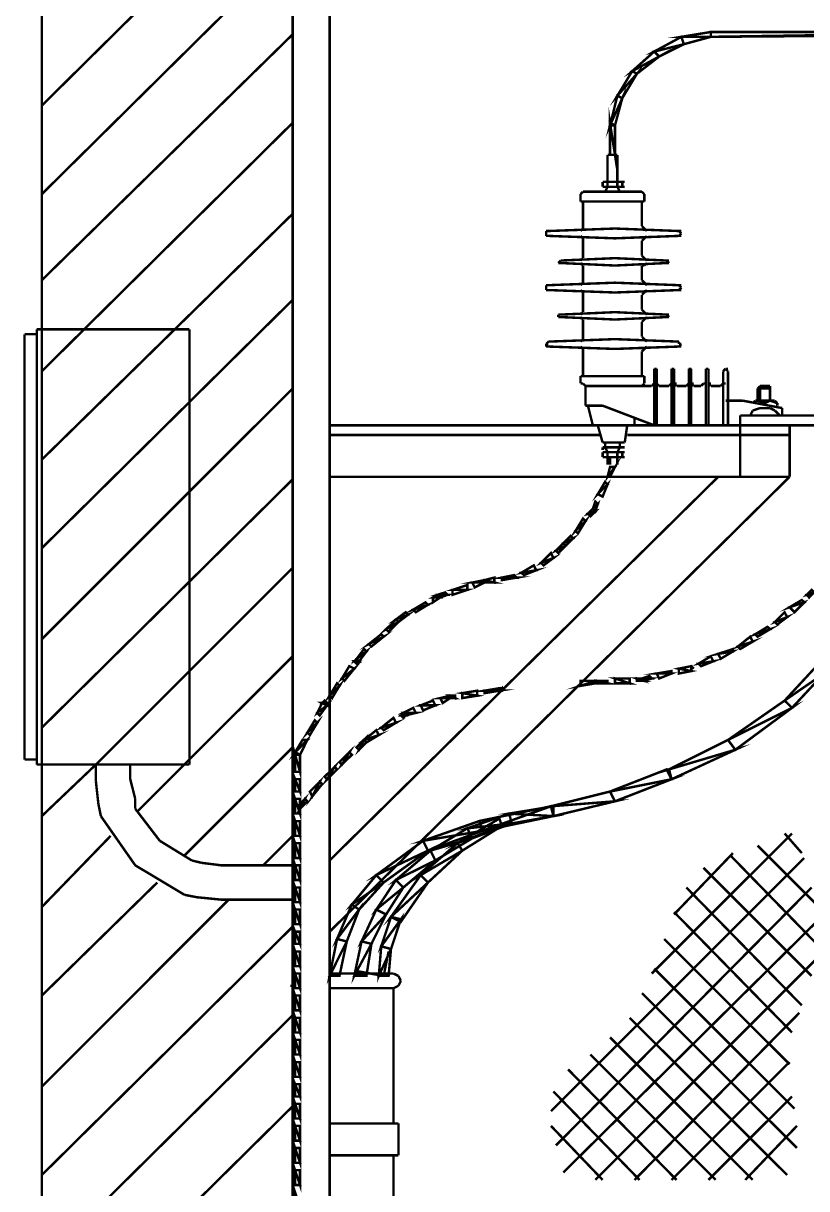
# Model space of a CAD drawing. Extents: x 219 to 1226, y 175 to 465.
# Drawn here: x 237.56 to 251.06, y 222.4 to 242.49 of the extents above; entities that cross this region are included whole.
import ezdxf

# ---------------------------------------------------------------- set-up
doc = ezdxf.new("R2010")
doc.units = 0
doc.header["$MEASUREMENT"] = 0
for name, color, linetype in [('C00-00-00-BLACK', 7, 'Continuous'), ('C00-FF-00', 3, 'Continuous'), ('C00-FF-FF', 4, 'Continuous'), ('CFF-00-00', 1, 'Continuous')]:
    doc.layers.add(name, color=color, linetype=linetype)

msp = doc.modelspace()

# ---------------------------------------------------------------- linework, layer by layer
at = {"layer": 'C00-00-00-BLACK', "const_width": 0.0423}
for points in [[(237.877, 260.402), (237.877, 208.094)], [(242.202, 260.402), (242.202, 208.943)], [(242.839, 245.61), (242.839, 211.317)], [(237.877, 241.075), (242.202, 245.355)], [(237.877, 239.548), (242.202, 243.829)], [(237.877, 238.064), (242.202, 242.303)], [(237.877, 236.494), (242.202, 240.778)], [(247.8, 240.224), (247.632, 240.224)], [(247.632, 239.76), (247.632, 240.224)], [(247.8, 239.76), (247.8, 240.224)], [(247.8, 239.76), (247.8, 240.224)], [(247.546, 239.76), (247.589, 239.76)], [(247.589, 239.76), (247.546, 239.76)], [(247.546, 239.675), (247.546, 239.76)], [(247.589, 239.76), (247.885, 239.76)], [(247.632, 239.76), (247.589, 239.76)], [(247.759, 239.76), (247.632, 239.76)], [(247.632, 239.675), (247.632, 239.76)], [(247.8, 239.76), (247.759, 239.76)], [(247.843, 239.76), (247.8, 239.76)], [(247.8, 239.675), (247.8, 239.76)], [(247.885, 239.76), (247.843, 239.76)], [(247.885, 239.76), (247.928, 239.76)], [(247.885, 239.76), (247.885, 239.675)], [(247.207, 239.59), (247.166, 239.548)], [(247.166, 239.548), (247.166, 239.421)], [(247.25, 239.59), (247.207, 239.59)], [(247.25, 239.59), (248.224, 239.59)], [(247.546, 239.675), (247.589, 239.675)], [(247.546, 239.675), (247.632, 239.675)], [(247.546, 239.59), (247.589, 239.59)], [(247.546, 239.59), (247.589, 239.59)], [(247.589, 239.675), (247.885, 239.675)], [(247.632, 239.675), (247.589, 239.59)], [(247.632, 239.675), (247.8, 239.675)], [(247.843, 239.59), (247.8, 239.675)], [(247.8, 239.675), (247.885, 239.675)], [(247.843, 239.59), (247.928, 239.59)], [(247.885, 239.675), (247.928, 239.675)], [(247.928, 239.59), (247.97, 239.59)], [(248.266, 239.548), (248.224, 239.59)], [(248.266, 239.548), (248.266, 239.421)], [(247.166, 239.421), (248.266, 239.421)], [(247.207, 239.421), (247.207, 238.998)], [(248.224, 239.421), (248.224, 238.998)], [(237.877, 234.97), (242.202, 239.209)], [(247.207, 239.166), (247.207, 238.998)], [(248.224, 239.166), (248.224, 238.998)], [(246.612, 238.912), (246.571, 238.912)], [(246.571, 238.912), (246.571, 238.87)], [(246.612, 238.912), (247.759, 238.955)], [(247.166, 238.912), (247.207, 238.955)], [(247.207, 238.955), (247.207, 238.998)], [(247.759, 238.955), (248.861, 238.912)], [(248.224, 238.998), (248.266, 238.955)], [(248.266, 238.955), (248.309, 238.912)], [(248.904, 238.87), (248.861, 238.912)], [(248.861, 238.912), (248.904, 238.912)], [(246.571, 238.87), (246.571, 238.828)], [(246.571, 238.828), (246.612, 238.828)], [(246.612, 238.828), (247.759, 238.786)], [(246.612, 238.828), (247.759, 238.786)], [(247.207, 238.786), (247.166, 238.828)], [(247.207, 238.743), (247.207, 238.786)], [(247.207, 238.487), (247.207, 238.743)], [(247.759, 238.786), (248.861, 238.828)], [(247.759, 238.786), (248.861, 238.828)], [(248.266, 238.786), (248.224, 238.743)], [(248.224, 238.743), (248.224, 238.487)], [(248.309, 238.828), (248.266, 238.786)], [(248.861, 238.828), (248.904, 238.87)], [(248.861, 238.828), (248.904, 238.828)], [(246.824, 238.403), (246.782, 238.36)], [(246.782, 238.36), (246.824, 238.36)], [(246.782, 238.36), (246.824, 238.36)], [(246.824, 238.403), (247.759, 238.444)], [(246.824, 238.36), (247.759, 238.317)], [(247.166, 238.403), (247.207, 238.444)], [(247.207, 238.317), (247.166, 238.36)], [(247.207, 238.444), (247.207, 238.487)], [(247.207, 238.317), (247.207, 238.064)], [(247.759, 238.444), (248.65, 238.403)], [(247.759, 238.317), (248.65, 238.36)], [(248.224, 238.487), (248.266, 238.444)], [(248.266, 238.317), (248.224, 238.317)], [(248.224, 238.317), (248.224, 238.064)], [(248.266, 238.444), (248.309, 238.403)], [(248.309, 238.36), (248.266, 238.317)], [(248.692, 238.36), (248.65, 238.403)], [(248.65, 238.403), (248.692, 238.403)], [(248.65, 238.36), (248.692, 238.36)], [(248.65, 238.36), (248.692, 238.36)], [(246.612, 237.978), (246.571, 237.978)], [(246.571, 237.978), (246.571, 237.937)], [(246.571, 237.937), (246.571, 237.894)], [(246.571, 237.894), (246.612, 237.894)], [(246.612, 237.978), (247.759, 238.021)], [(246.612, 237.894), (247.759, 237.852)], [(247.166, 237.978), (247.207, 238.021)], [(247.207, 237.852), (247.166, 237.894)], [(247.207, 238.021), (247.207, 238.064)], [(247.759, 238.021), (248.861, 237.978)], [(247.759, 237.852), (248.861, 237.894)], [(248.224, 238.064), (248.266, 238.021)], [(248.266, 238.021), (248.309, 237.978)], [(248.309, 237.894), (248.266, 237.852)], [(248.904, 237.937), (248.861, 237.978)], [(248.861, 237.978), (248.904, 237.978)], [(248.861, 237.894), (248.904, 237.937)], [(248.861, 237.894), (248.904, 237.894)], [(237.877, 233.444), (242.202, 237.725)], [(247.207, 237.81), (247.207, 237.852)], [(247.207, 237.555), (247.207, 237.81)], [(248.266, 237.852), (248.224, 237.81)], [(248.224, 237.81), (248.224, 237.555)], [(247.759, 237.513), (246.824, 237.471)], [(247.166, 237.471), (247.207, 237.513)], [(247.207, 237.513), (247.207, 237.555)], [(247.759, 237.513), (248.65, 237.471)], [(248.224, 237.555), (248.266, 237.513)], [(248.266, 237.513), (248.309, 237.471)], [(246.824, 237.471), (246.782, 237.471)], [(246.782, 237.471), (246.782, 237.428)], [(246.782, 237.428), (246.824, 237.428)], [(246.782, 237.428), (246.824, 237.428)], [(246.824, 237.428), (247.759, 237.386)], [(247.207, 237.386), (247.166, 237.428)], [(247.207, 237.344), (247.207, 237.386)], [(247.207, 237.344), (247.207, 237.089)], [(247.759, 237.386), (248.65, 237.428)], [(248.266, 237.386), (248.224, 237.344)], [(248.224, 237.344), (248.224, 237.089)], [(248.309, 237.428), (248.266, 237.386)], [(248.692, 237.428), (248.65, 237.471)], [(248.65, 237.471), (248.692, 237.471)], [(248.65, 237.428), (248.692, 237.428)], [(248.65, 237.428), (248.692, 237.428)], [(237.579, 237.132), (237.579, 229.798)], [(237.791, 237.132), (237.579, 237.132)], [(237.791, 237.216), (237.791, 229.713)], [(237.791, 237.216), (240.422, 237.216)], [(237.791, 237.132), (237.791, 229.798)], [(240.422, 237.216), (240.422, 229.713)], [(247.207, 237.048), (247.207, 237.089)], [(248.224, 237.089), (248.266, 237.048)], [(246.612, 237.005), (246.571, 236.963)], [(246.571, 236.963), (246.612, 236.963)], [(246.571, 236.963), (246.571, 236.92)], [(246.571, 236.92), (246.612, 236.92)], [(246.612, 237.005), (247.759, 237.048)], [(246.612, 236.92), (247.759, 236.879)], [(247.166, 237.005), (247.207, 237.048)], [(247.207, 236.879), (247.166, 236.92)], [(247.759, 237.048), (248.861, 237.005)], [(247.759, 236.879), (248.861, 236.92)], [(248.266, 237.048), (248.309, 237.005)], [(248.309, 236.92), (248.266, 236.879)], [(248.861, 236.963), (248.861, 237.005)], [(248.861, 236.92), (248.904, 236.963)], [(248.904, 236.963), (248.861, 236.963)], [(248.861, 236.92), (248.904, 236.92)], [(247.207, 236.836), (247.207, 236.879)], [(247.207, 236.836), (247.207, 236.41)], [(248.266, 236.879), (248.224, 236.836)], [(248.224, 236.836), (248.224, 236.41)], [(248.478, 236.537), (248.435, 236.537)], [(248.435, 236.537), (248.435, 236.494)], [(248.435, 236.494), (248.435, 235.562)], [(248.478, 236.494), (248.478, 236.537)], [(248.478, 236.494), (248.478, 235.562)], [(248.777, 236.537), (248.734, 236.537)], [(248.734, 236.537), (248.734, 236.494)], [(248.734, 236.494), (248.734, 235.562)], [(248.777, 236.494), (248.777, 236.537)], [(248.777, 236.494), (248.777, 235.562)], [(249.073, 236.537), (249.031, 236.537)], [(249.031, 236.537), (249.031, 236.494)], [(249.031, 236.494), (249.031, 235.562)], [(249.073, 236.494), (249.073, 236.537)], [(249.073, 236.494), (249.073, 235.562)], [(249.37, 236.537), (249.327, 236.537)], [(249.327, 236.537), (249.327, 236.494)], [(249.327, 236.494), (249.327, 235.562)], [(249.37, 236.494), (249.37, 236.537)], [(249.37, 236.494), (249.37, 235.562)], [(249.666, 236.537), (249.623, 236.494)], [(249.623, 236.494), (249.623, 236.283)], [(249.708, 236.494), (249.666, 236.537)], [(249.666, 236.537), (249.708, 236.537)], [(249.708, 236.494), (249.708, 235.562)], [(247.166, 236.41), (247.166, 236.283)], [(247.166, 236.41), (248.266, 236.41)], [(248.266, 236.41), (248.266, 236.283)], [(237.877, 231.875), (242.202, 236.198)], [(247.166, 236.283), (247.207, 236.283)], [(247.207, 236.283), (247.25, 236.24)], [(247.25, 236.24), (248.394, 236.24)], [(247.293, 236.24), (247.25, 236.24)], [(247.25, 236.24), (247.25, 236.198)], [(247.25, 235.944), (247.25, 236.198)], [(248.224, 236.24), (248.266, 236.283)], [(248.394, 236.24), (248.435, 236.283)], [(248.435, 236.283), (248.478, 236.283)], [(248.478, 236.283), (248.521, 236.24)], [(248.521, 236.24), (248.692, 236.24)], [(248.692, 236.24), (248.734, 236.283)], [(248.734, 236.283), (248.777, 236.283)], [(248.777, 236.283), (248.82, 236.283)], [(248.777, 236.283), (248.82, 236.24)], [(248.82, 236.24), (248.989, 236.24)], [(248.989, 236.24), (249.031, 236.283)], [(249.031, 236.283), (249.073, 236.283)], [(249.073, 236.283), (249.116, 236.283)], [(249.073, 236.283), (249.116, 236.24)], [(249.116, 236.24), (249.243, 236.24)], [(249.243, 236.24), (249.285, 236.283)], [(249.285, 236.283), (249.327, 236.283)], [(249.37, 236.283), (249.412, 236.283)], [(249.37, 236.283), (249.412, 236.24)], [(249.412, 236.24), (249.582, 236.24)], [(249.582, 236.24), (249.623, 236.283)], [(249.623, 236.283), (249.666, 236.283)], [(249.623, 236.283), (249.623, 235.562)], [(250.219, 236.198), (250.261, 236.24)], [(250.219, 236.198), (250.219, 235.987)], [(250.431, 236.198), (250.219, 236.198)], [(250.261, 236.24), (250.431, 236.24)], [(250.261, 236.198), (250.261, 235.987)], [(250.431, 236.24), (250.431, 236.198)], [(250.431, 236.198), (250.431, 235.987)], [(250.431, 236.198), (250.431, 235.987)], [(247.25, 235.944), (247.25, 235.901)], [(247.25, 235.901), (247.293, 235.901)], [(247.293, 235.901), (247.377, 235.562)], [(247.293, 235.901), (247.546, 235.901)], [(248.435, 235.562), (247.546, 235.901)], [(249.666, 235.987), (249.962, 235.987)], [(249.962, 235.987), (250.643, 235.859)], [(250.134, 235.944), (250.177, 235.987)], [(250.219, 235.987), (250.134, 235.944)], [(250.515, 235.987), (250.177, 235.987)], [(250.345, 235.944), (250.219, 235.987)], [(250.431, 235.987), (250.345, 235.944)], [(250.558, 235.944), (250.431, 235.987)], [(250.558, 235.944), (250.515, 235.987)], [(250.558, 235.944), (250.558, 235.901)], [(248.096, 235.691), (248.096, 235.562)], [(249.919, 235.562), (249.919, 235.732)], [(249.919, 235.732), (251.446, 235.732)], [(250.134, 235.817), (250.092, 235.732)], [(250.261, 235.859), (250.134, 235.817)], [(250.431, 235.859), (250.261, 235.859)], [(250.515, 235.817), (250.431, 235.859)], [(250.6, 235.732), (250.515, 235.817)], [(250.643, 235.859), (250.643, 235.732)], [(242.839, 235.562), (253.019, 235.562)], [(248.435, 235.562), (248.478, 235.562)], [(250.77, 235.562), (250.77, 234.674)], [(237.877, 230.348), (242.202, 234.63)], [(250.77, 234.674), (242.839, 226.831)], [(249.539, 234.674), (242.839, 228.059)], [(242.839, 234.674), (250.77, 234.674)], [(238.81, 229.713), (242.202, 233.105)], [(239.53, 228.909), (242.202, 231.579)], [(240.337, 228.145), (242.202, 230.009)], [(237.791, 229.798), (237.579, 229.798)], [(237.877, 229.713), (237.791, 229.713)], [(237.877, 228.824), (238.81, 229.713)], [(240.422, 229.713), (237.877, 229.713)], [(238.81, 229.416), (238.81, 229.713)], [(239.402, 229.459), (239.402, 229.713)], [(239.402, 229.459), (239.488, 229.12)], [(238.81, 229.416), (238.852, 229.036)], [(239.488, 229.12), (239.488, 228.951)], [(238.852, 229.036), (238.895, 228.824)], [(239.488, 228.951), (239.911, 228.398)], [(238.895, 228.824), (239.488, 227.975)], [(237.877, 227.256), (239.065, 228.484)], [(241.694, 227.975), (242.202, 228.484)], [(248.394, 226.109), (250.811, 228.525)], [(250.981, 228.186), (250.684, 228.525)], [(239.911, 228.398), (240.463, 228.059)], [(251.236, 227.297), (250.219, 228.314)], [(240.463, 228.059), (240.633, 228.018)], [(246.655, 223.736), (251.023, 228.102)], [(248.777, 227.128), (249.793, 228.186)], [(251.277, 226.578), (249.75, 228.145)], [(239.488, 227.975), (240.337, 227.467)], [(240.633, 228.018), (240.972, 227.975)], [(240.972, 227.975), (241.948, 227.975)], [(242.202, 227.975), (241.948, 227.975)], [(251.15, 226.068), (249.285, 227.932)], [(237.877, 225.729), (239.868, 227.679)], [(240.337, 227.467), (240.549, 227.425)], [(246.74, 223.144), (251.15, 227.593)], [(250.981, 225.559), (248.989, 227.593)], [(237.877, 224.159), (241.099, 227.383)], [(240.549, 227.425), (240.972, 227.383)], [(242.202, 227.383), (240.972, 227.383)], [(246.867, 222.678), (251.277, 227.044)], [(250.811, 225.094), (248.777, 227.17)], [(237.877, 222.635), (242.202, 226.917)], [(250.77, 224.544), (248.607, 226.705)], [(243.771, 226.068), (243.856, 226.491)], [(247.42, 222.551), (251.236, 226.364)], [(242.839, 226.109), (243.39, 226.109)], [(242.839, 226.109), (243.94, 226.109)], [(243.305, 226.152), (243.771, 226.068)], [(244.026, 226.068), (243.94, 226.109)], [(244.067, 225.982), (244.026, 226.068)], [(250.854, 223.779), (248.435, 226.195)], [(242.202, 225.898), (242.16, 225.898)], [(242.839, 225.856), (243.94, 225.856)], [(243.94, 225.856), (244.026, 225.898)], [(243.94, 225.856), (243.94, 223.524)], [(244.026, 225.898), (244.067, 225.982)], [(250.897, 223.101), (248.224, 225.771)], [(237.877, 221.108), (242.202, 225.39)], [(250.727, 222.635), (248.012, 225.347)], [(248.096, 222.551), (250.939, 225.432)], [(250.134, 222.551), (247.673, 225.009)], [(249.496, 222.551), (247.336, 224.713)], [(248.82, 222.551), (246.951, 224.456)], [(248.734, 222.551), (250.77, 224.585)], [(248.182, 222.551), (246.698, 224.075)], [(249.37, 222.551), (250.811, 223.99)], [(237.877, 219.54), (242.202, 223.82)], [(244.026, 223.524), (242.839, 223.524)], [(244.026, 222.974), (244.026, 223.524)], [(247.546, 222.551), (246.655, 223.483)], [(250.005, 222.551), (250.897, 223.483)], [(242.839, 222.974), (244.026, 222.974)], [(243.94, 222.974), (243.94, 211.317)]]:
    msp.add_lwpolyline(points, dxfattribs=at)
msp.add_lwpolyline([(247.207, 238.317), (247.207, 238.317)], close=True, dxfattribs=at)
at = {"layer": 'C00-FF-00', "const_width": 0.0423}
for points in [[(247.673, 234.674), (247.632, 234.674), (247.759, 234.843), (247.673, 234.674)], [(247.632, 234.674), (247.759, 234.843), (247.673, 234.843), (247.632, 234.674)], [(247.462, 234.375), (247.632, 234.544), (247.589, 234.587), (247.462, 234.375)], [(247.546, 234.333), (247.462, 234.375), (247.632, 234.544), (247.546, 234.333)], [(247.293, 234.037), (247.42, 234.078), (247.377, 234.121), (247.293, 234.037)], [(247.336, 233.994), (247.293, 234.037), (247.42, 234.078), (247.336, 233.994)], [(247.377, 234.121), (247.462, 234.205), (247.42, 234.248), (247.377, 234.121)], [(247.42, 234.078), (247.377, 234.121), (247.462, 234.205), (247.42, 234.078)], [(247.078, 233.741), (247.25, 233.909), (247.207, 233.952), (247.078, 233.741)], [(247.121, 233.698), (247.078, 233.741), (247.25, 233.909), (247.121, 233.698)], [(246.74, 233.402), (246.908, 233.486), (246.867, 233.529), (246.74, 233.402)], [(246.782, 233.359), (246.74, 233.402), (246.908, 233.486), (246.782, 233.359)], [(246.867, 233.529), (247.037, 233.613), (246.994, 233.655), (246.867, 233.529)], [(246.908, 233.486), (246.867, 233.529), (247.037, 233.613), (246.908, 233.486)], [(246.485, 233.19), (246.698, 233.275), (246.655, 233.359), (246.485, 233.19)], [(246.528, 233.147), (246.485, 233.19), (246.698, 233.275), (246.528, 233.147)], [(246.146, 233.02), (246.401, 233.063), (246.359, 233.147), (246.146, 233.02)], [(246.189, 232.979), (246.146, 233.02), (246.401, 233.063), (246.189, 232.979)], [(245.51, 232.893), (245.51, 232.851), (245.298, 232.851), (245.51, 232.893)], [(245.51, 232.893), (245.679, 232.851), (245.679, 232.936), (245.51, 232.893)], [(245.51, 232.851), (245.51, 232.893), (245.679, 232.851), (245.51, 232.851)], [(245.809, 232.936), (246.062, 232.936), (246.02, 232.979), (245.809, 232.936)], [(245.809, 232.893), (245.809, 232.936), (246.062, 232.936), (245.809, 232.893)], [(244.832, 232.682), (244.874, 232.64), (244.705, 232.64), (244.832, 232.682)], [(245.213, 232.809), (245.213, 232.724), (244.959, 232.724), (245.213, 232.809)], [(245.213, 232.724), (244.959, 232.724), (244.959, 232.64), (245.213, 232.724)], [(245.51, 232.851), (245.298, 232.851), (245.34, 232.767), (245.51, 232.851)], [(251.066, 232.64), (251.193, 232.682), (251.15, 232.724), (251.066, 232.64)], [(251.107, 232.594), (251.066, 232.64), (251.193, 232.682), (251.107, 232.594)], [(244.493, 232.51), (244.535, 232.468), (244.282, 232.384), (244.493, 232.51)], [(244.535, 232.468), (244.282, 232.384), (244.325, 232.34), (244.535, 232.468)], [(244.705, 232.64), (244.748, 232.594), (244.621, 232.594), (244.705, 232.64)], [(244.748, 232.594), (244.621, 232.594), (244.621, 232.51), (244.748, 232.594)], [(244.874, 232.64), (244.705, 232.64), (244.748, 232.594), (244.874, 232.64)], [(250.77, 232.425), (251.023, 232.51), (250.981, 232.551), (250.77, 232.425)], [(250.854, 232.34), (250.77, 232.425), (251.023, 232.51), (250.854, 232.34)], [(244.152, 232.34), (244.194, 232.298), (243.983, 232.214), (244.152, 232.34)], [(244.194, 232.298), (243.983, 232.214), (244.026, 232.171), (244.194, 232.298)], [(250.515, 232.171), (250.727, 232.255), (250.684, 232.34), (250.515, 232.171)], [(250.558, 232.128), (250.515, 232.171), (250.727, 232.255), (250.558, 232.128)], [(243.983, 232.214), (244.026, 232.171), (243.813, 232.045), (243.983, 232.214)], [(244.026, 232.171), (243.813, 232.045), (243.856, 232.002), (244.026, 232.171)], [(250.177, 231.959), (250.431, 232.045), (250.388, 232.087), (250.177, 231.959)], [(250.219, 231.918), (250.177, 231.959), (250.431, 232.045), (250.219, 231.918)], [(243.729, 231.959), (243.771, 231.918), (243.517, 231.791), (243.729, 231.959)], [(243.771, 231.918), (243.517, 231.791), (243.56, 231.748), (243.771, 231.918)], [(249.878, 231.748), (250.134, 231.832), (250.092, 231.918), (249.878, 231.748)], [(249.919, 231.705), (249.878, 231.748), (250.134, 231.832), (249.919, 231.705)], [(243.433, 231.705), (243.474, 231.663), (243.305, 231.536), (243.433, 231.705)], [(243.474, 231.663), (243.305, 231.536), (243.348, 231.493), (243.474, 231.663)], [(249.539, 231.621), (249.793, 231.663), (249.793, 231.705), (249.539, 231.621)], [(249.582, 231.536), (249.539, 231.621), (249.793, 231.663), (249.582, 231.536)], [(243.264, 231.366), (243.051, 231.197), (243.094, 231.156), (243.264, 231.366)], [(243.348, 231.493), (243.264, 231.493), (243.305, 231.452), (243.348, 231.493)], [(243.305, 231.536), (243.348, 231.493), (243.264, 231.493), (243.305, 231.536)], [(249.2, 231.452), (249.454, 231.493), (249.412, 231.579), (249.2, 231.452)], [(249.243, 231.409), (249.2, 231.452), (249.454, 231.493), (249.243, 231.409)], [(243.178, 231.409), (243.264, 231.366), (243.051, 231.197), (243.178, 231.409)], [(248.478, 231.282), (248.734, 231.282), (248.734, 231.325), (248.478, 231.282)], [(248.521, 231.197), (248.478, 231.282), (248.734, 231.282), (248.521, 231.197)], [(248.861, 231.366), (249.073, 231.325), (249.073, 231.409), (248.861, 231.366)], [(248.861, 231.282), (248.861, 231.366), (249.073, 231.325), (248.861, 231.282)], [(242.967, 231.113), (243.009, 231.07), (242.839, 230.9), (242.967, 231.113)], [(243.009, 231.07), (242.839, 230.9), (242.882, 230.859), (243.009, 231.07)], [(245.766, 230.986), (245.809, 231.029), (245.809, 230.986), (245.766, 230.986)], [(247.166, 231.07), (247.42, 231.156), (247.42, 231.113), (247.166, 231.07)], [(247.166, 231.156), (247.166, 231.07), (247.42, 231.156), (247.166, 231.156)], [(247.42, 231.156), (247.632, 231.113), (247.632, 231.156), (247.42, 231.156)], [(247.42, 231.113), (247.42, 231.156), (247.632, 231.113), (247.42, 231.113)], [(247.759, 231.197), (248.012, 231.113), (248.012, 231.197), (247.759, 231.197)], [(247.759, 231.113), (247.759, 231.197), (248.012, 231.113), (247.759, 231.113)], [(248.139, 231.197), (248.266, 231.156), (248.224, 231.197), (248.139, 231.197)], [(248.224, 231.197), (248.394, 231.197), (248.351, 231.239), (248.224, 231.197)], [(248.139, 231.156), (248.139, 231.197), (248.266, 231.156), (248.139, 231.156)], [(248.266, 231.156), (248.224, 231.197), (248.394, 231.197), (248.266, 231.156)], [(244.917, 230.9), (244.917, 230.859), (244.748, 230.859), (244.917, 230.9)], [(244.917, 230.859), (244.748, 230.859), (244.789, 230.774), (244.917, 230.859)], [(245.001, 230.9), (245.001, 230.859), (244.917, 230.9), (245.001, 230.9)], [(245.001, 230.859), (244.917, 230.9), (244.917, 230.859), (245.001, 230.859)], [(245.383, 230.986), (245.383, 230.9), (245.128, 230.944), (245.383, 230.986)], [(245.383, 230.9), (245.128, 230.944), (245.128, 230.859), (245.383, 230.9)], [(245.766, 231.029), (245.766, 230.986), (245.51, 230.986), (245.766, 231.029)], [(245.766, 230.986), (245.51, 230.986), (245.51, 230.944), (245.766, 230.986)], [(245.766, 231.029), (245.766, 230.986), (245.809, 231.029), (245.766, 231.029)], [(242.71, 230.774), (242.795, 230.733), (242.626, 230.604), (242.71, 230.774)], [(242.795, 230.733), (242.626, 230.604), (242.668, 230.56), (242.795, 230.733)], [(242.795, 230.774), (242.71, 230.774), (242.795, 230.733), (242.795, 230.774)], [(242.752, 230.816), (242.795, 230.774), (242.71, 230.774), (242.752, 230.816)], [(244.282, 230.69), (244.325, 230.604), (244.11, 230.604), (244.282, 230.69)], [(244.621, 230.816), (244.662, 230.733), (244.409, 230.733), (244.621, 230.816)], [(244.662, 230.733), (244.409, 230.733), (244.451, 230.647), (244.662, 230.733)], [(242.583, 230.475), (242.626, 230.433), (242.456, 230.264), (242.583, 230.475)], [(242.626, 230.433), (242.456, 230.264), (242.499, 230.221), (242.626, 230.433)], [(243.94, 230.518), (243.983, 230.433), (243.729, 230.348), (243.94, 230.518)], [(243.983, 230.433), (243.729, 230.348), (243.771, 230.305), (243.983, 230.433)], [(244.152, 230.56), (244.067, 230.56), (244.11, 230.518), (244.152, 230.56)], [(244.11, 230.604), (244.152, 230.56), (244.067, 230.56), (244.11, 230.604)], [(244.325, 230.604), (244.11, 230.604), (244.152, 230.56), (244.325, 230.604)], [(243.644, 230.305), (243.687, 230.221), (243.433, 230.137), (243.644, 230.305)], [(243.687, 230.221), (243.433, 230.137), (243.474, 230.094), (243.687, 230.221)], [(242.372, 230.137), (242.456, 230.137), (242.244, 229.925), (242.372, 230.137)], [(242.456, 230.137), (242.244, 229.925), (242.329, 229.882), (242.456, 230.137)], [(243.348, 229.968), (243.433, 230.137), (243.474, 230.094), (243.348, 229.968)], [(243.305, 230.009), (243.348, 229.968), (243.433, 230.137), (243.305, 230.009)], [(242.329, 229.586), (242.244, 229.882), (242.329, 229.882), (242.329, 229.586)], [(242.244, 229.586), (242.329, 229.586), (242.244, 229.882), (242.244, 229.586)], [(243.051, 229.713), (243.181, 229.925), (243.224, 229.882), (243.051, 229.713)], [(243.009, 229.755), (243.051, 229.713), (243.181, 229.925), (243.009, 229.755)], [(242.795, 229.459), (242.925, 229.671), (242.967, 229.629), (242.795, 229.459)], [(242.752, 229.502), (242.795, 229.459), (242.925, 229.671), (242.752, 229.502)], [(242.329, 229.247), (242.244, 229.459), (242.329, 229.459), (242.329, 229.247)], [(242.244, 229.247), (242.329, 229.247), (242.244, 229.459), (242.244, 229.247)], [(242.499, 229.247), (242.54, 229.163), (242.668, 229.416), (242.499, 229.247)], [(242.54, 229.163), (242.668, 229.416), (242.71, 229.375), (242.54, 229.163)], [(242.329, 228.867), (242.244, 229.12), (242.329, 229.12), (242.329, 228.867)], [(242.244, 228.867), (242.329, 228.867), (242.244, 229.12), (242.244, 228.867)], [(242.329, 228.951), (242.413, 229.12), (242.456, 229.079), (242.329, 228.951)], [(242.287, 228.993), (242.329, 228.951), (242.413, 229.12), (242.287, 228.993)], [(242.329, 228.484), (242.244, 228.737), (242.329, 228.737), (242.329, 228.484)], [(242.244, 228.484), (242.329, 228.484), (242.244, 228.737), (242.244, 228.484)], [(242.244, 228.102), (242.329, 228.102), (242.244, 228.356), (242.244, 228.102)], [(242.329, 228.102), (242.244, 228.356), (242.329, 228.356), (242.329, 228.102)], [(242.244, 227.722), (242.329, 227.722), (242.244, 227.975), (242.244, 227.722)], [(242.329, 227.722), (242.244, 227.975), (242.329, 227.975), (242.329, 227.722)], [(242.244, 227.34), (242.329, 227.34), (242.244, 227.593), (242.244, 227.34)], [(242.329, 227.34), (242.244, 227.593), (242.329, 227.593), (242.329, 227.34)], [(242.244, 226.96), (242.329, 226.96), (242.244, 227.213), (242.244, 226.96)], [(242.329, 226.96), (242.244, 227.213), (242.329, 227.213), (242.329, 226.96)], [(242.244, 226.621), (242.329, 226.621), (242.244, 226.831), (242.244, 226.621)], [(242.329, 226.621), (242.244, 226.831), (242.329, 226.831), (242.329, 226.621)], [(242.329, 226.236), (242.244, 226.491), (242.329, 226.491), (242.329, 226.236)], [(242.244, 226.236), (242.329, 226.236), (242.244, 226.491), (242.244, 226.236)], [(242.329, 225.856), (242.244, 226.109), (242.329, 226.109), (242.329, 225.856)], [(242.244, 225.856), (242.329, 225.856), (242.244, 226.109), (242.244, 225.856)], [(242.244, 225.474), (242.329, 225.474), (242.244, 225.729), (242.244, 225.474)], [(242.329, 225.474), (242.244, 225.729), (242.329, 225.729), (242.329, 225.474)], [(242.244, 225.094), (242.329, 225.094), (242.244, 225.347), (242.244, 225.094)], [(242.329, 225.094), (242.244, 225.347), (242.329, 225.347), (242.329, 225.094)], [(242.244, 224.713), (242.329, 224.713), (242.244, 224.967), (242.244, 224.713)], [(242.329, 224.713), (242.244, 224.967), (242.329, 224.967), (242.329, 224.713)], [(242.244, 224.329), (242.329, 224.329), (242.244, 224.582), (242.244, 224.329)], [(242.329, 224.329), (242.244, 224.582), (242.329, 224.582), (242.329, 224.329)], [(242.244, 223.99), (242.329, 223.99), (242.244, 224.202), (242.244, 223.99)], [(242.329, 223.99), (242.244, 224.202), (242.329, 224.202), (242.329, 223.99)], [(242.329, 223.609), (242.244, 223.863), (242.329, 223.863), (242.329, 223.609)], [(242.244, 223.609), (242.329, 223.609), (242.244, 223.863), (242.244, 223.609)], [(242.329, 223.228), (242.244, 223.483), (242.329, 223.483), (242.329, 223.228)], [(242.244, 223.228), (242.329, 223.228), (242.244, 223.483), (242.244, 223.228)], [(242.329, 222.847), (242.244, 223.101), (242.329, 223.101), (242.329, 222.847)], [(242.244, 222.847), (242.329, 222.847), (242.244, 223.101), (242.244, 222.847)], [(242.244, 222.464), (242.329, 222.464), (242.244, 222.718), (242.244, 222.464)], [(242.329, 222.464), (242.244, 222.718), (242.329, 222.718), (242.329, 222.464)], [(242.244, 222.082), (242.329, 222.082), (242.244, 222.336), (242.244, 222.082)]]:
    msp.add_lwpolyline(points, close=True, dxfattribs=at)
at = {"layer": 'C00-FF-00'}
for points in [[(247.673, 234.674), (247.632, 234.674), (247.759, 234.843), (247.673, 234.674)], [(247.632, 234.674), (247.759, 234.843), (247.673, 234.843), (247.632, 234.674)], [(247.462, 234.375), (247.632, 234.544), (247.589, 234.587), (247.462, 234.375)], [(247.546, 234.333), (247.462, 234.375), (247.632, 234.544), (247.546, 234.333)], [(247.293, 234.037), (247.42, 234.078), (247.377, 234.121), (247.293, 234.037)], [(247.377, 234.121), (247.462, 234.205), (247.42, 234.248), (247.377, 234.121)], [(247.42, 234.078), (247.377, 234.121), (247.462, 234.205), (247.42, 234.078)], [(247.078, 233.741), (247.25, 233.909), (247.207, 233.952), (247.078, 233.741)], [(247.121, 233.698), (247.078, 233.741), (247.25, 233.909), (247.121, 233.698)], [(247.336, 233.994), (247.293, 234.037), (247.42, 234.078), (247.336, 233.994)], [(246.74, 233.402), (246.908, 233.486), (246.867, 233.529), (246.74, 233.402)], [(246.867, 233.529), (247.037, 233.613), (246.994, 233.655), (246.867, 233.529)], [(246.908, 233.486), (246.867, 233.529), (247.037, 233.613), (246.908, 233.486)], [(246.485, 233.19), (246.698, 233.275), (246.655, 233.359), (246.485, 233.19)], [(246.782, 233.359), (246.74, 233.402), (246.908, 233.486), (246.782, 233.359)], [(246.146, 233.02), (246.401, 233.063), (246.359, 233.147), (246.146, 233.02)], [(246.528, 233.147), (246.485, 233.19), (246.698, 233.275), (246.528, 233.147)], [(245.51, 232.893), (245.51, 232.851), (245.298, 232.851), (245.51, 232.893)], [(245.51, 232.893), (245.679, 232.851), (245.679, 232.936), (245.51, 232.893)], [(245.51, 232.851), (245.51, 232.893), (245.679, 232.851), (245.51, 232.851)], [(245.809, 232.936), (246.062, 232.936), (246.02, 232.979), (245.809, 232.936)], [(245.809, 232.893), (245.809, 232.936), (246.062, 232.936), (245.809, 232.893)], [(246.189, 232.979), (246.146, 233.02), (246.401, 233.063), (246.189, 232.979)], [(245.213, 232.809), (245.213, 232.724), (244.959, 232.724), (245.213, 232.809)], [(245.213, 232.724), (244.959, 232.724), (244.959, 232.64), (245.213, 232.724)], [(245.51, 232.851), (245.298, 232.851), (245.34, 232.767), (245.51, 232.851)], [(244.493, 232.51), (244.535, 232.468), (244.282, 232.384), (244.493, 232.51)], [(244.705, 232.64), (244.748, 232.594), (244.621, 232.594), (244.705, 232.64)], [(244.748, 232.594), (244.621, 232.594), (244.621, 232.51), (244.748, 232.594)], [(244.832, 232.682), (244.874, 232.64), (244.705, 232.64), (244.832, 232.682)], [(244.874, 232.64), (244.705, 232.64), (244.748, 232.594), (244.874, 232.64)], [(250.77, 232.425), (251.023, 232.51), (250.981, 232.551), (250.77, 232.425)], [(250.854, 232.34), (250.77, 232.425), (251.023, 232.51), (250.854, 232.34)], [(244.152, 232.34), (244.194, 232.298), (243.983, 232.214), (244.152, 232.34)], [(244.194, 232.298), (243.983, 232.214), (244.026, 232.171), (244.194, 232.298)], [(244.535, 232.468), (244.282, 232.384), (244.325, 232.34), (244.535, 232.468)], [(250.515, 232.171), (250.727, 232.255), (250.684, 232.34), (250.515, 232.171)], [(243.983, 232.214), (244.026, 232.171), (243.813, 232.045), (243.983, 232.214)], [(244.026, 232.171), (243.813, 232.045), (243.856, 232.002), (244.026, 232.171)], [(250.177, 231.959), (250.431, 232.045), (250.388, 232.087), (250.177, 231.959)], [(250.558, 232.128), (250.515, 232.171), (250.727, 232.255), (250.558, 232.128)], [(243.729, 231.959), (243.771, 231.918), (243.517, 231.791), (243.729, 231.959)], [(243.771, 231.918), (243.517, 231.791), (243.56, 231.748), (243.771, 231.918)], [(249.878, 231.748), (250.134, 231.832), (250.092, 231.918), (249.878, 231.748)], [(250.219, 231.918), (250.177, 231.959), (250.431, 232.045), (250.219, 231.918)], [(243.433, 231.705), (243.474, 231.663), (243.305, 231.536), (243.433, 231.705)], [(249.539, 231.621), (249.793, 231.663), (249.793, 231.705), (249.539, 231.621)], [(249.919, 231.705), (249.878, 231.748), (250.134, 231.832), (249.919, 231.705)], [(243.305, 231.536), (243.348, 231.493), (243.264, 231.493), (243.305, 231.536)], [(243.348, 231.493), (243.264, 231.493), (243.305, 231.452), (243.348, 231.493)], [(243.474, 231.663), (243.305, 231.536), (243.348, 231.493), (243.474, 231.663)], [(249.2, 231.452), (249.454, 231.493), (249.412, 231.579), (249.2, 231.452)], [(249.243, 231.409), (249.2, 231.452), (249.454, 231.493), (249.243, 231.409)], [(249.582, 231.536), (249.539, 231.621), (249.793, 231.663), (249.582, 231.536)], [(243.178, 231.409), (243.264, 231.366), (243.051, 231.197), (243.178, 231.409)], [(243.264, 231.366), (243.051, 231.197), (243.094, 231.156), (243.264, 231.366)], [(248.478, 231.282), (248.734, 231.282), (248.734, 231.325), (248.478, 231.282)], [(248.521, 231.197), (248.478, 231.282), (248.734, 231.282), (248.521, 231.197)], [(248.861, 231.366), (249.073, 231.325), (249.073, 231.409), (248.861, 231.366)], [(248.861, 231.282), (248.861, 231.366), (249.073, 231.325), (248.861, 231.282)], [(242.967, 231.113), (243.009, 231.07), (242.839, 230.9), (242.967, 231.113)], [(247.166, 231.156), (247.166, 231.07), (247.42, 231.156), (247.166, 231.156)], [(247.166, 231.07), (247.42, 231.156), (247.42, 231.113), (247.166, 231.07)], [(247.42, 231.113), (247.42, 231.156), (247.632, 231.113), (247.42, 231.113)], [(247.42, 231.156), (247.632, 231.113), (247.632, 231.156), (247.42, 231.156)], [(247.759, 231.113), (247.759, 231.197), (248.012, 231.113), (247.759, 231.113)], [(247.759, 231.197), (248.012, 231.113), (248.012, 231.197), (247.759, 231.197)], [(248.139, 231.156), (248.139, 231.197), (248.266, 231.156), (248.139, 231.156)], [(248.139, 231.197), (248.266, 231.156), (248.224, 231.197), (248.139, 231.197)], [(248.224, 231.197), (248.394, 231.197), (248.351, 231.239), (248.224, 231.197)], [(248.266, 231.156), (248.224, 231.197), (248.394, 231.197), (248.266, 231.156)], [(243.009, 231.07), (242.839, 230.9), (242.882, 230.859), (243.009, 231.07)], [(244.917, 230.9), (244.917, 230.859), (244.748, 230.859), (244.917, 230.9)], [(245.001, 230.9), (245.001, 230.859), (244.917, 230.9), (245.001, 230.9)], [(245.001, 230.859), (244.917, 230.9), (244.917, 230.859), (245.001, 230.859)], [(245.383, 230.986), (245.383, 230.9), (245.128, 230.944), (245.383, 230.986)], [(245.383, 230.9), (245.128, 230.944), (245.128, 230.859), (245.383, 230.9)], [(245.766, 231.029), (245.766, 230.986), (245.51, 230.986), (245.766, 231.029)], [(245.766, 230.986), (245.51, 230.986), (245.51, 230.944), (245.766, 230.986)], [(245.766, 231.029), (245.766, 230.986), (245.809, 231.029), (245.766, 231.029)], [(245.766, 230.986), (245.809, 231.029), (245.809, 230.986), (245.766, 230.986)], [(242.71, 230.774), (242.795, 230.733), (242.626, 230.604), (242.71, 230.774)], [(242.795, 230.733), (242.626, 230.604), (242.668, 230.56), (242.795, 230.733)], [(242.752, 230.816), (242.795, 230.774), (242.71, 230.774), (242.752, 230.816)], [(242.795, 230.774), (242.71, 230.774), (242.795, 230.733), (242.795, 230.774)], [(244.282, 230.69), (244.325, 230.604), (244.11, 230.604), (244.282, 230.69)], [(244.621, 230.816), (244.662, 230.733), (244.409, 230.733), (244.621, 230.816)], [(244.662, 230.733), (244.409, 230.733), (244.451, 230.647), (244.662, 230.733)], [(244.917, 230.859), (244.748, 230.859), (244.789, 230.774), (244.917, 230.859)], [(243.94, 230.518), (243.983, 230.433), (243.729, 230.348), (243.94, 230.518)], [(244.11, 230.604), (244.152, 230.56), (244.067, 230.56), (244.11, 230.604)], [(244.152, 230.56), (244.067, 230.56), (244.11, 230.518), (244.152, 230.56)], [(244.325, 230.604), (244.11, 230.604), (244.152, 230.56), (244.325, 230.604)], [(242.583, 230.475), (242.626, 230.433), (242.456, 230.264), (242.583, 230.475)], [(242.626, 230.433), (242.456, 230.264), (242.499, 230.221), (242.626, 230.433)], [(243.644, 230.305), (243.687, 230.221), (243.433, 230.137), (243.644, 230.305)], [(243.983, 230.433), (243.729, 230.348), (243.771, 230.305), (243.983, 230.433)], [(242.372, 230.137), (242.456, 230.137), (242.244, 229.925), (242.372, 230.137)], [(242.456, 230.137), (242.244, 229.925), (242.329, 229.882), (242.456, 230.137)], [(243.305, 230.009), (243.348, 229.968), (243.433, 230.137), (243.305, 230.009)], [(243.348, 229.968), (243.433, 230.137), (243.474, 230.094), (243.348, 229.968)], [(243.687, 230.221), (243.433, 230.137), (243.474, 230.094), (243.687, 230.221)], [(242.244, 229.586), (242.329, 229.586), (242.244, 229.882), (242.244, 229.586)], [(242.329, 229.586), (242.244, 229.882), (242.329, 229.882), (242.329, 229.586)], [(243.009, 229.755), (243.051, 229.713), (243.181, 229.925), (243.009, 229.755)], [(243.051, 229.713), (243.181, 229.925), (243.224, 229.882), (243.051, 229.713)], [(242.752, 229.502), (242.795, 229.459), (242.925, 229.671), (242.752, 229.502)], [(242.795, 229.459), (242.925, 229.671), (242.967, 229.629), (242.795, 229.459)], [(242.244, 229.247), (242.329, 229.247), (242.244, 229.459), (242.244, 229.247)], [(242.329, 229.247), (242.244, 229.459), (242.329, 229.459), (242.329, 229.247)], [(242.499, 229.247), (242.54, 229.163), (242.668, 229.416), (242.499, 229.247)], [(242.54, 229.163), (242.668, 229.416), (242.71, 229.375), (242.54, 229.163)], [(242.244, 228.867), (242.329, 228.867), (242.244, 229.12), (242.244, 228.867)], [(242.329, 228.867), (242.244, 229.12), (242.329, 229.12), (242.329, 228.867)], [(242.287, 228.993), (242.329, 228.951), (242.413, 229.12), (242.287, 228.993)], [(242.329, 228.951), (242.413, 229.12), (242.456, 229.079), (242.329, 228.951)], [(242.244, 228.484), (242.329, 228.484), (242.244, 228.737), (242.244, 228.484)], [(242.329, 228.484), (242.244, 228.737), (242.329, 228.737), (242.329, 228.484)], [(242.244, 228.102), (242.329, 228.102), (242.244, 228.356), (242.244, 228.102)], [(242.329, 228.102), (242.244, 228.356), (242.329, 228.356), (242.329, 228.102)], [(242.244, 227.722), (242.329, 227.722), (242.244, 227.975), (242.244, 227.722)], [(242.329, 227.722), (242.244, 227.975), (242.329, 227.975), (242.329, 227.722)], [(242.244, 227.34), (242.329, 227.34), (242.244, 227.593), (242.244, 227.34)], [(242.329, 227.34), (242.244, 227.593), (242.329, 227.593), (242.329, 227.34)], [(242.244, 226.96), (242.329, 226.96), (242.244, 227.213), (242.244, 226.96)], [(242.329, 226.96), (242.244, 227.213), (242.329, 227.213), (242.329, 226.96)], [(242.244, 226.621), (242.329, 226.621), (242.244, 226.831), (242.244, 226.621)], [(242.329, 226.621), (242.244, 226.831), (242.329, 226.831), (242.329, 226.621)], [(242.244, 226.236), (242.329, 226.236), (242.244, 226.491), (242.244, 226.236)], [(242.329, 226.236), (242.244, 226.491), (242.329, 226.491), (242.329, 226.236)], [(242.244, 225.856), (242.329, 225.856), (242.244, 226.109), (242.244, 225.856)], [(242.329, 225.856), (242.244, 226.109), (242.329, 226.109), (242.329, 225.856)], [(242.244, 225.474), (242.329, 225.474), (242.244, 225.729), (242.244, 225.474)], [(242.329, 225.474), (242.244, 225.729), (242.329, 225.729), (242.329, 225.474)], [(242.244, 225.094), (242.329, 225.094), (242.244, 225.347), (242.244, 225.094)], [(242.329, 225.094), (242.244, 225.347), (242.329, 225.347), (242.329, 225.094)], [(242.244, 224.713), (242.329, 224.713), (242.244, 224.967), (242.244, 224.713)], [(242.329, 224.713), (242.244, 224.967), (242.329, 224.967), (242.329, 224.713)], [(242.244, 224.329), (242.329, 224.329), (242.244, 224.582), (242.244, 224.329)], [(242.329, 224.329), (242.244, 224.582), (242.329, 224.582), (242.329, 224.329)], [(242.244, 223.99), (242.329, 223.99), (242.244, 224.202), (242.244, 223.99)], [(242.329, 223.99), (242.244, 224.202), (242.329, 224.202), (242.329, 223.99)], [(242.244, 223.609), (242.329, 223.609), (242.244, 223.863), (242.244, 223.609)], [(242.329, 223.609), (242.244, 223.863), (242.329, 223.863), (242.329, 223.609)], [(242.244, 223.228), (242.329, 223.228), (242.244, 223.483), (242.244, 223.228)], [(242.329, 223.228), (242.244, 223.483), (242.329, 223.483), (242.329, 223.228)], [(242.244, 222.847), (242.329, 222.847), (242.244, 223.101), (242.244, 222.847)], [(242.329, 222.847), (242.244, 223.101), (242.329, 223.101), (242.329, 222.847)], [(242.244, 222.464), (242.329, 222.464), (242.244, 222.718), (242.244, 222.464)], [(242.329, 222.464), (242.244, 222.718), (242.329, 222.718), (242.329, 222.464)]]:
    msp.add_lwpolyline(points, close=True, dxfattribs=at)
at = {"layer": 'C00-FF-00', "const_width": 0.0423}
for points in [[(246.528, 233.147), (246.485, 233.19)], [(246.02, 232.979), (246.062, 232.936)], [(250.558, 232.128), (250.515, 232.171)], [(249.073, 231.409), (249.116, 231.366)], [(243.433, 230.137), (243.474, 230.094)], [(242.244, 229.882), (242.329, 229.882)]]:
    msp.add_lwpolyline(points, dxfattribs=at)
at = {"layer": 'C00-FF-FF', "const_width": 0.0423}
for points in [[(247.462, 235.562), (247.546, 235.266)], [(247.97, 235.562), (247.928, 235.266)], [(249.919, 235.562), (249.919, 234.674)], [(242.839, 235.395), (247.504, 235.395)], [(247.97, 235.395), (250.77, 235.395)], [(247.928, 235.266), (247.546, 235.266)], [(247.546, 235.182), (247.546, 235.139)], [(247.546, 235.182), (247.589, 235.182)], [(247.928, 235.182), (247.546, 235.182)], [(247.546, 235.098), (247.589, 235.098)], [(247.546, 235.013), (247.546, 235.098)], [(247.589, 235.098), (247.546, 235.098)], [(247.589, 235.182), (247.589, 235.266)], [(247.632, 235.098), (247.589, 235.182)], [(247.632, 235.098), (247.589, 235.098)], [(247.885, 235.098), (247.589, 235.098)], [(247.759, 235.098), (247.632, 235.098)], [(247.632, 235.098), (247.632, 235.013)], [(247.8, 235.098), (247.759, 235.098)], [(247.8, 235.098), (247.843, 235.182)], [(247.8, 235.098), (247.8, 235.013)], [(247.843, 235.098), (247.8, 235.098)], [(247.843, 235.182), (247.843, 235.266)], [(247.928, 235.182), (247.843, 235.182)], [(247.885, 235.098), (247.843, 235.098)], [(247.885, 235.098), (247.928, 235.098)], [(247.885, 235.013), (247.885, 235.098)], [(247.589, 235.013), (247.546, 235.013)], [(247.546, 235.013), (247.589, 235.013)], [(247.589, 235.013), (247.632, 235.013)], [(247.885, 235.013), (247.589, 235.013)], [(247.885, 235.013), (247.589, 235.013)], [(247.632, 235.013), (247.632, 234.886)], [(247.632, 235.013), (247.759, 235.013)], [(247.673, 235.013), (247.673, 234.886)], [(247.759, 235.013), (247.8, 235.013)], [(247.8, 235.013), (247.8, 234.886)], [(247.8, 235.013), (247.8, 234.886)], [(247.8, 235.013), (247.843, 235.013)], [(247.843, 235.013), (247.885, 235.013)], [(247.885, 235.013), (247.928, 235.013)]]:
    msp.add_lwpolyline(points, dxfattribs=at)
at = {"layer": 'CFF-00-00', "const_width": 0.0423}
for points in [[(249.412, 242.344), (249.412, 242.26), (248.904, 242.26), (249.412, 242.344)], [(249.412, 242.344), (249.412, 242.26), (254.842, 242.344), (249.412, 242.344)], [(249.412, 242.26), (254.842, 242.344), (254.842, 242.26), (249.412, 242.26)], [(248.904, 242.26), (248.946, 242.133), (248.435, 242.006), (248.904, 242.26)], [(248.946, 242.133), (248.435, 242.006), (248.521, 241.921), (248.946, 242.133)], [(249.412, 242.26), (248.904, 242.26), (248.946, 242.133), (249.412, 242.26)], [(248.435, 242.006), (248.521, 241.921), (248.055, 241.667), (248.435, 242.006)], [(248.521, 241.921), (248.055, 241.667), (248.139, 241.625), (248.521, 241.921)], [(248.139, 241.625), (247.8, 241.244), (247.885, 241.202), (248.139, 241.625)], [(248.055, 241.667), (248.139, 241.625), (247.8, 241.244), (248.055, 241.667)], [(247.885, 241.202), (247.673, 240.733), (247.759, 240.733), (247.885, 241.202)], [(247.8, 241.244), (247.885, 241.202), (247.673, 240.733), (247.8, 241.244)], [(247.673, 240.224), (247.759, 240.224), (247.673, 240.778), (247.673, 240.224)], [(247.759, 240.224), (247.673, 240.778), (247.759, 240.733), (247.759, 240.224)], [(250.684, 230.816), (251.362, 231.282), (251.193, 231.366), (250.684, 230.816)], [(250.811, 230.69), (250.684, 230.816), (251.362, 231.282), (250.811, 230.69)], [(249.708, 230.137), (250.811, 230.69), (250.684, 230.816), (249.708, 230.137)], [(249.835, 229.968), (249.708, 230.137), (250.811, 230.69), (249.835, 229.968)], [(248.692, 229.629), (249.835, 229.968), (249.708, 230.137), (248.692, 229.629)], [(248.734, 229.459), (248.692, 229.629), (249.835, 229.968), (248.734, 229.459)], [(247.673, 229.247), (248.734, 229.459), (248.65, 229.629), (247.673, 229.247)], [(247.759, 229.079), (247.673, 229.247), (248.734, 229.459), (247.759, 229.079)], [(245.424, 228.74), (245.467, 228.568), (246.655, 228.993), (245.424, 228.74)], [(246.655, 228.993), (247.759, 229.079), (247.673, 229.247), (246.655, 228.993)], [(246.698, 228.824), (246.655, 228.993), (247.759, 229.079), (246.698, 228.824)], [(245.936, 228.867), (245.978, 228.697), (245.213, 228.613), (245.936, 228.867)], [(245.467, 228.568), (246.655, 228.993), (246.698, 228.824), (245.467, 228.568)], [(246.698, 228.993), (246.698, 228.824), (245.936, 228.867), (246.698, 228.993)], [(246.698, 228.824), (245.936, 228.867), (245.978, 228.697), (246.698, 228.824)], [(245.424, 228.74), (245.467, 228.568), (244.451, 228.398), (245.424, 228.74)], [(245.766, 228.781), (245.809, 228.654), (245.044, 228.356), (245.766, 228.781)], [(245.809, 228.654), (245.044, 228.356), (245.128, 228.229), (245.809, 228.654)], [(245.978, 228.697), (245.213, 228.613), (245.298, 228.441), (245.978, 228.697)], [(245.467, 228.568), (244.451, 228.398), (244.535, 228.229), (245.467, 228.568)], [(245.213, 228.613), (245.298, 228.441), (244.578, 228.229), (245.213, 228.613)], [(245.298, 228.441), (244.578, 228.229), (244.662, 228.059), (245.298, 228.441)], [(244.451, 228.398), (244.535, 228.229), (243.644, 227.806), (244.451, 228.398)], [(244.535, 228.229), (243.644, 227.806), (243.771, 227.679), (244.535, 228.229)], [(245.044, 228.356), (245.128, 228.229), (244.409, 227.806), (245.044, 228.356)], [(245.128, 228.229), (244.409, 227.806), (244.535, 227.679), (245.128, 228.229)], [(244.578, 228.229), (244.662, 228.059), (243.983, 227.722), (244.578, 228.229)], [(244.662, 228.059), (243.983, 227.722), (244.11, 227.593), (244.662, 228.059)], [(243.644, 227.806), (243.771, 227.679), (243.221, 227.297), (243.644, 227.806)], [(243.771, 227.679), (243.221, 227.297), (243.348, 227.213), (243.771, 227.679)], [(243.983, 227.722), (244.11, 227.593), (243.644, 227.213), (243.983, 227.722)], [(244.11, 227.593), (243.644, 227.213), (243.813, 227.128), (244.11, 227.593)], [(244.409, 227.806), (244.535, 227.679), (243.897, 227.086), (244.409, 227.806)], [(244.535, 227.679), (243.897, 227.086), (244.067, 227.001), (244.535, 227.679)], [(243.221, 227.297), (243.348, 227.213), (242.967, 226.705), (243.221, 227.297)], [(243.348, 227.213), (242.967, 226.705), (243.135, 226.663), (243.348, 227.213)], [(243.644, 227.213), (243.813, 227.128), (243.39, 226.663), (243.644, 227.213)], [(243.813, 227.128), (243.39, 226.663), (243.56, 226.621), (243.813, 227.128)], [(243.897, 227.086), (244.067, 227.044), (243.729, 226.578), (243.897, 227.086)], [(244.067, 227.044), (243.729, 226.578), (243.897, 226.532), (244.067, 227.044)], [(242.967, 226.705), (243.135, 226.663), (242.839, 226.068), (242.967, 226.705)], [(243.135, 226.663), (242.839, 226.068), (243.009, 226.068), (243.135, 226.663)], [(243.39, 226.663), (243.56, 226.621), (243.264, 226.068), (243.39, 226.663)], [(243.56, 226.621), (243.264, 226.068), (243.474, 226.068), (243.56, 226.621)], [(243.897, 226.532), (243.687, 226.068), (243.856, 226.068), (243.897, 226.532)], [(243.729, 226.578), (243.897, 226.532), (243.687, 226.068), (243.729, 226.578)]]:
    msp.add_lwpolyline(points, close=True, dxfattribs=at)
at = {"layer": 'CFF-00-00'}
for points in [[(249.412, 242.344), (249.412, 242.26), (248.904, 242.26), (249.412, 242.344)], [(249.412, 242.344), (249.412, 242.26), (254.842, 242.344), (249.412, 242.344)], [(249.412, 242.26), (254.842, 242.344), (254.842, 242.26), (249.412, 242.26)], [(248.904, 242.26), (248.946, 242.133), (248.435, 242.006), (248.904, 242.26)], [(248.946, 242.133), (248.435, 242.006), (248.521, 241.921), (248.946, 242.133)], [(249.412, 242.26), (248.904, 242.26), (248.946, 242.133), (249.412, 242.26)], [(248.435, 242.006), (248.521, 241.921), (248.055, 241.667), (248.435, 242.006)], [(248.521, 241.921), (248.055, 241.667), (248.139, 241.625), (248.521, 241.921)], [(248.055, 241.667), (248.139, 241.625), (247.8, 241.244), (248.055, 241.667)], [(248.139, 241.625), (247.8, 241.244), (247.885, 241.202), (248.139, 241.625)], [(247.8, 241.244), (247.885, 241.202), (247.673, 240.733), (247.8, 241.244)], [(247.885, 241.202), (247.673, 240.733), (247.759, 240.733), (247.885, 241.202)], [(247.673, 240.224), (247.759, 240.224), (247.673, 240.778), (247.673, 240.224)], [(247.759, 240.224), (247.673, 240.778), (247.759, 240.733), (247.759, 240.224)], [(250.684, 230.816), (251.362, 231.282), (251.193, 231.366), (250.684, 230.816)], [(250.811, 230.69), (250.684, 230.816), (251.362, 231.282), (250.811, 230.69)], [(249.708, 230.137), (250.811, 230.69), (250.684, 230.816), (249.708, 230.137)], [(249.835, 229.968), (249.708, 230.137), (250.811, 230.69), (249.835, 229.968)], [(248.692, 229.629), (249.835, 229.968), (249.708, 230.137), (248.692, 229.629)], [(248.734, 229.459), (248.692, 229.629), (249.835, 229.968), (248.734, 229.459)], [(247.673, 229.247), (248.734, 229.459), (248.65, 229.629), (247.673, 229.247)], [(247.759, 229.079), (247.673, 229.247), (248.734, 229.459), (247.759, 229.079)], [(246.655, 228.993), (247.759, 229.079), (247.673, 229.247), (246.655, 228.993)], [(246.698, 228.824), (246.655, 228.993), (247.759, 229.079), (246.698, 228.824)], [(245.424, 228.74), (245.467, 228.568), (246.655, 228.993), (245.424, 228.74)], [(245.467, 228.568), (246.655, 228.993), (246.698, 228.824), (245.467, 228.568)], [(246.698, 228.993), (246.698, 228.824), (245.936, 228.867), (246.698, 228.993)], [(245.424, 228.74), (245.467, 228.568), (244.451, 228.398), (245.424, 228.74)], [(245.766, 228.781), (245.809, 228.654), (245.044, 228.356), (245.766, 228.781)], [(245.936, 228.867), (245.978, 228.697), (245.213, 228.613), (245.936, 228.867)], [(245.978, 228.697), (245.213, 228.613), (245.298, 228.441), (245.978, 228.697)], [(246.698, 228.824), (245.936, 228.867), (245.978, 228.697), (246.698, 228.824)], [(245.467, 228.568), (244.451, 228.398), (244.535, 228.229), (245.467, 228.568)], [(245.213, 228.613), (245.298, 228.441), (244.578, 228.229), (245.213, 228.613)], [(245.809, 228.654), (245.044, 228.356), (245.128, 228.229), (245.809, 228.654)], [(244.451, 228.398), (244.535, 228.229), (243.644, 227.806), (244.451, 228.398)], [(245.044, 228.356), (245.128, 228.229), (244.409, 227.806), (245.044, 228.356)], [(245.298, 228.441), (244.578, 228.229), (244.662, 228.059), (245.298, 228.441)], [(244.535, 228.229), (243.644, 227.806), (243.771, 227.679), (244.535, 228.229)], [(244.578, 228.229), (244.662, 228.059), (243.983, 227.722), (244.578, 228.229)], [(245.128, 228.229), (244.409, 227.806), (244.535, 227.679), (245.128, 228.229)], [(244.662, 228.059), (243.983, 227.722), (244.11, 227.593), (244.662, 228.059)], [(243.644, 227.806), (243.771, 227.679), (243.221, 227.297), (243.644, 227.806)], [(243.771, 227.679), (243.221, 227.297), (243.348, 227.213), (243.771, 227.679)], [(243.983, 227.722), (244.11, 227.593), (243.644, 227.213), (243.983, 227.722)], [(244.409, 227.806), (244.535, 227.679), (243.897, 227.086), (244.409, 227.806)], [(244.535, 227.679), (243.897, 227.086), (244.067, 227.001), (244.535, 227.679)], [(244.11, 227.593), (243.644, 227.213), (243.813, 227.128), (244.11, 227.593)], [(243.221, 227.297), (243.348, 227.213), (242.967, 226.705), (243.221, 227.297)], [(243.348, 227.213), (242.967, 226.705), (243.135, 226.663), (243.348, 227.213)], [(243.644, 227.213), (243.813, 227.128), (243.39, 226.663), (243.644, 227.213)], [(243.813, 227.128), (243.39, 226.663), (243.56, 226.621), (243.813, 227.128)], [(243.897, 227.086), (244.067, 227.044), (243.729, 226.578), (243.897, 227.086)], [(244.067, 227.044), (243.729, 226.578), (243.897, 226.532), (244.067, 227.044)], [(242.967, 226.705), (243.135, 226.663), (242.839, 226.068), (242.967, 226.705)], [(243.135, 226.663), (242.839, 226.068), (243.009, 226.068), (243.135, 226.663)], [(243.39, 226.663), (243.56, 226.621), (243.264, 226.068), (243.39, 226.663)], [(243.56, 226.621), (243.264, 226.068), (243.474, 226.068), (243.56, 226.621)], [(243.729, 226.578), (243.897, 226.532), (243.687, 226.068), (243.729, 226.578)], [(243.897, 226.532), (243.687, 226.068), (243.856, 226.068), (243.897, 226.532)]]:
    msp.add_lwpolyline(points, close=True, dxfattribs=at)

doc.saveas('drawing.dxf')
